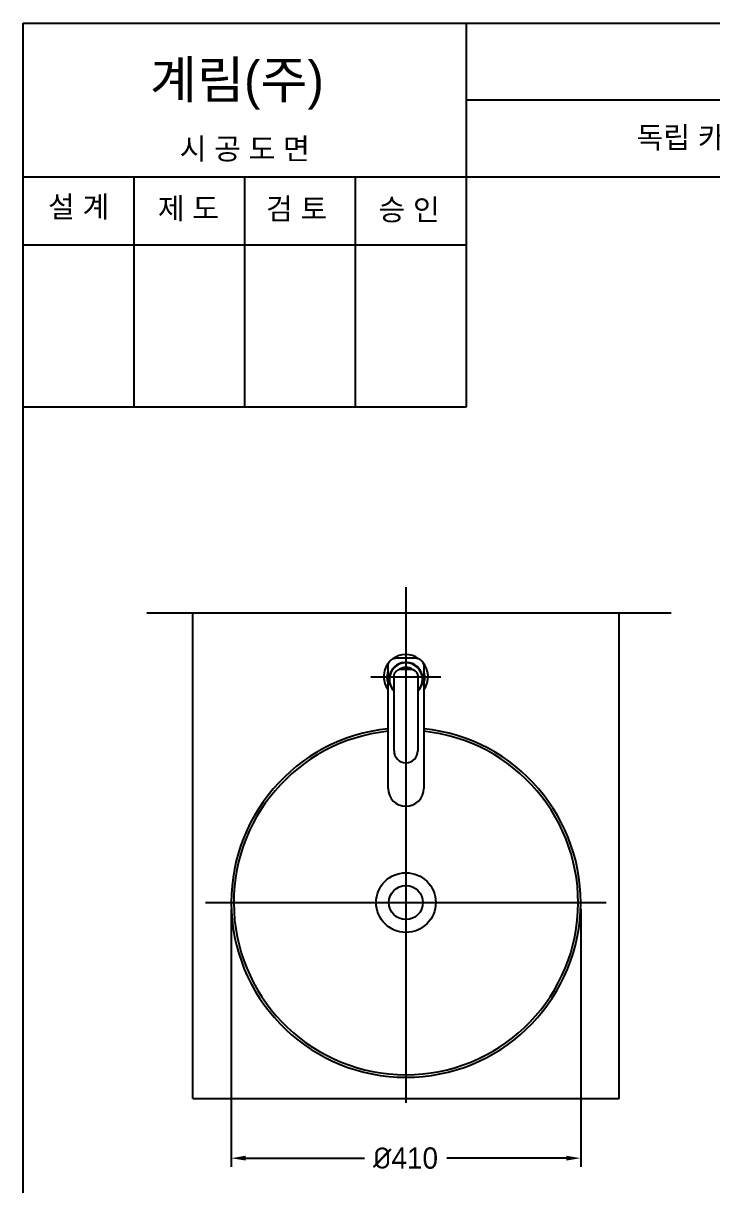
# Model space of a CAD drawing. Header units: millimetres. Extents: x 0 to 1800, y -67 to 2530.
# Drawn here: x 0 to 809, y 1166 to 2530 of the extents above; entities that cross this region are included whole.
import ezdxf
from ezdxf.enums import TextEntityAlignment as Align
from ezdxf.lldxf.tags import DXFTag

# ---------------------------------------------------------------- set-up
doc = ezdxf.new("R2010")
doc.units = ezdxf.units.MM
for name, color, linetype in [('TEXT', 7, 'Continuous'), ('내부선 및 부속', 4, 'Continuous'), ('도각라인', 255, 'Continuous'), ('외형선', 3, 'Continuous'), ('중심선', 1, 'DASHED'), ('치수선', 7, 'Continuous')]:
    doc.layers.add(name, color=color, linetype=linetype)
doc.styles.add('____', font='')
doc.styles.add('타이틀', font='H2GTRM.TTF', dxfattribs={"height": 25})
doc.styles.get('____').set_extended_font_data('굴림')
tags = doc.linetypes.add('DASHDOT', pattern=[70, 31, -13, 13, -13]).pattern_tags.tags
tags[10:11] = [DXFTag(74, 4), DXFTag(75, 0), DXFTag(340, '0'), DXFTag(46, 0.0), DXFTag(50, 0.0), DXFTag(44, 0.0), DXFTag(45, 0.0)]
tags[8:9] = [DXFTag(74, 4), DXFTag(75, 0), DXFTag(340, '0'), DXFTag(46, 0.0), DXFTag(50, 0.0), DXFTag(44, 0.0), DXFTag(45, 0.0)]
tags[6:7] = [DXFTag(74, 4), DXFTag(75, 0), DXFTag(340, '0'), DXFTag(46, 0.0), DXFTag(50, 0.0), DXFTag(44, 0.0), DXFTag(45, 0.0)]
tags[4:5] = [DXFTag(74, 4), DXFTag(75, 0), DXFTag(340, '0'), DXFTag(46, 0.0), DXFTag(50, 0.0), DXFTag(44, 0.0), DXFTag(45, 0.0)]
tags = doc.linetypes.add('DASHED', pattern=[25.72, 12.86, -12.86]).pattern_tags.tags
tags[6:7] = [DXFTag(74, 4), DXFTag(75, 0), DXFTag(340, '0'), DXFTag(46, 0.0), DXFTag(50, 0.0), DXFTag(44, 0.0), DXFTag(45, 0.0)]
tags[4:5] = [DXFTag(74, 4), DXFTag(75, 0), DXFTag(340, '0'), DXFTag(46, 0.0), DXFTag(50, 0.0), DXFTag(44, 0.0), DXFTag(45, 0.0)]
doc.dimstyles.new('MSADIM', dxfattribs={"dimtxt": 33, "dimasz": 17, "dimexe": 10, "dimexo": 7.5, "dimgap": 10, "dimtad": 0, "dimtih": 1, "dimtoh": 1, "dimdec": 0, "dimzin": 1, "dimdsep": 46, "dimtxsty": '____', "dimcen": 11.25, "dimadec": 0, "dimazin": 0, "dimtfac": 1, "dimtdec": 0, "dimtix": 1, "dimtmove": 0, "dimatfit": 3, "dimfxl": 1, "dimtolj": 1, "dimtzin": 1, "dimarcsym": 0})

# ---------------------------------------------------------------- blocks, each defined once
blk = doc.blocks.new('*D8')
at = {"layer": '치수선', "color": 0, "linetype": 'Continuous', "lineweight": -2, "transparency": 16777216}
for p, q in [((244, 1490.9), (244, 1188.5)), ((654, 1490.9), (654, 1188.5)), ((261, 1198.5), (400.2, 1198.5)), ((637, 1198.5), (496.9, 1198.5))]:
    blk.add_line(p, q, dxfattribs=at)
at = {"layer": '치수선', "color": 0, "linetype": 'Continuous', "transparency": 16777216}
for points in [[(261, 1201.4), (261, 1195.7), (244, 1198.5)], [(637, 1201.4), (637, 1195.7), (654, 1198.5)]]:
    blk.add_solid(points, dxfattribs=at)
at = {"layer": '치수선', "color": 0, "linetype": 'Continuous', "transparency": 16777216, "insert": (448.5, 1198.5), "char_height": 25, "attachment_point": 5, "style": '____'}
blk.add_mtext('\\A1;{\\fISOCPEUR|b0|i0|c0|p34;%%C}410', dxfattribs=at)

msp = doc.modelspace()

# ---------------------------------------------------------------- linework, layer by layer
at = {"layer": '내부선 및 부속', "linetype": 'Continuous'}
for p, q in [((428, 1632.4), (428, 1775.3)), ((438.1, 1785.4), (459.8, 1785.4)), ((470, 1775.3), (470, 1632.4)), ((435, 1762.5), (435, 1763.4)), ((435, 1750.4), (435, 1762.5)), ((444, 1772.4), (454, 1772.4)), ((463, 1763.4), (463, 1762.5)), ((463, 1762.5), (463, 1750.4)), ((435, 1676.4), (435, 1750.4)), ((463, 1750.4), (463, 1676.4))]:
    msp.add_line(p, q, dxfattribs=at)
for radius in [35, 20]:
    msp.add_circle((449, 1498.4), radius, dxfattribs=at)
for centre, radius, start, end in [((449, 1763.4), 26, 54.27, 126.6975), ((449, 1763.4), 26, 139.2469, 180), ((449, 1760.4), 19.8, 315, 180), ((449, 1760.4), 19.4, 316.35, 223.65), ((449, 1760.4), 13.9, 56.1206, 122.49), ((449, 1763.4), 22, 90, 91.1137), ((449, 1763.4), 22, 88.8863, 90), ((449, 1763.4), 26, 323.9044, 41.5631), ((449, 1763.4), 26, 180, 215.9212), ((449, 1763.4), 22, 162.6637, 196.8806), ((449, 1760.4), 19.8, 180, 225.0056), ((449, 1763.4), 22, 343.305, 17.3363), ((449, 1498.4), 202, 95.9673, 84.0327), ((449, 1676.4), 14, 180, 270), ((449, 1676.4), 14, 270, 0), ((449, 1632.4), 21, 180, 0)]:
    msp.add_arc(centre, radius, start, end, dxfattribs=at)
msp.add_ellipse((449, 1759.6), major_axis=(-16.1, 0), ratio=0.906308, start_param=4.462382, end_param=4.962396, dxfattribs=at)
for points, degree, knots in [([(428, 1775.3), (428, 1775.3), (428, 1775.3), (428, 1775.3), (428, 1775.3), (428, 1775.3), (428, 1775.4), (428, 1775.4), (428, 1775.6), (428, 1775.9), (428, 1776.1), (428, 1776.6), (428.1, 1776.9), (428.2, 1777.6), (428.3, 1777.9), (428.4, 1778.3), (428.4, 1778.4), (428.5, 1778.5), (428.5, 1778.6), (428.6, 1778.9), (428.7, 1779), (428.8, 1779.5), (429, 1779.8), (429.3, 1780.3), (429.5, 1780.6), (429.7, 1781), (429.8, 1781.2), (430, 1781.4), (430, 1781.5), (430.1, 1781.6), (430.2, 1781.6), (430.4, 1781.8), (430.5, 1782), (430.6, 1782.2), (430.7, 1782.2), (430.8, 1782.3), (430.9, 1782.4), (431.2, 1782.7), (431.4, 1782.9), (431.9, 1783.3), (432.2, 1783.5), (432.7, 1783.9), (433, 1784.1), (433.4, 1784.3), (433.6, 1784.4), (433.8, 1784.5), (433.9, 1784.5), (434, 1784.6), (434.1, 1784.6), (434.5, 1784.8), (434.8, 1784.9), (435.4, 1785.1), (435.8, 1785.2), (436.4, 1785.3), (436.7, 1785.3), (437.2, 1785.4), (437.4, 1785.4), (437.7, 1785.4), (437.7, 1785.4), (437.9, 1785.4), (437.9, 1785.4), (438, 1785.4), (438, 1785.4), (438.1, 1785.4), (438.1, 1785.4), (438.1, 1785.4), (438.1, 1785.4), (438.1, 1785.4)], 3, [0, 0, 0, 0, 0.000488, 0.000488, 0.000977, 0.001953, 0.003906, 0.007813, 0.015625, 0.03125, 0.0625, 0.0625, 0.125, 0.125, 0.1875, 0.1875, 0.203125, 0.203125, 0.21875, 0.21875, 0.25, 0.25, 0.3125, 0.3125, 0.375, 0.375, 0.40625, 0.40625, 0.421875, 0.421875, 0.4375, 0.4375, 0.46875, 0.46875, 0.484375, 0.484375, 0.5, 0.5, 0.5625, 0.5625, 0.625, 0.625, 0.6875, 0.6875, 0.71875, 0.71875, 0.734375, 0.734375, 0.75, 0.75, 0.8125, 0.8125, 0.875, 0.875, 0.9375, 0.9375, 0.96875, 0.96875, 0.984375, 0.984375, 0.992188, 0.996094, 0.998047, 0.999023, 0.999512, 0.999512, 1, 1, 1, 1]), ([(428, 1775.3), (428, 1775.3), (428, 1775.3), (428, 1775.3), (428, 1775.3), (428, 1775.3)], 3, [0, 0, 0, 0, 0.689084, 0.689084, 1, 1, 1, 1]), ([(459.8, 1785.4), (459.9, 1785.4), (459.9, 1785.4), (459.9, 1785.4), (459.9, 1785.4), (459.9, 1785.4), (459.9, 1785.4), (460, 1785.4), (460.1, 1785.4), (460.4, 1785.4), (460.7, 1785.4), (461.2, 1785.3), (461.5, 1785.3), (462.1, 1785.2), (462.5, 1785.1), (462.9, 1785), (462.9, 1784.9), (463.1, 1784.9), (463.2, 1784.9), (463.4, 1784.8), (463.6, 1784.7), (464, 1784.5), (464.3, 1784.4), (464.9, 1784.1), (465.2, 1783.9), (465.6, 1783.6), (465.7, 1783.5), (466, 1783.4), (466, 1783.3), (466.1, 1783.2), (466.2, 1783.2), (466.4, 1783), (466.5, 1782.9), (466.7, 1782.7), (466.8, 1782.7), (466.9, 1782.6), (467, 1782.5), (467.3, 1782.2), (467.5, 1782), (467.9, 1781.5), (468.1, 1781.2), (468.5, 1780.6), (468.6, 1780.4), (468.9, 1779.9), (468.9, 1779.8), (469, 1779.5), (469.1, 1779.5), (469.1, 1779.3), (469.2, 1779.2), (469.3, 1778.9), (469.4, 1778.5), (469.6, 1777.9), (469.7, 1777.6), (469.8, 1776.9), (469.9, 1776.6), (469.9, 1776.1), (469.9, 1775.9), (470, 1775.7), (470, 1775.6), (470, 1775.5), (470, 1775.4), (470, 1775.4), (470, 1775.3), (470, 1775.3), (470, 1775.3), (470, 1775.3), (470, 1775.3), (470, 1775.3)], 3, [0, 0, 0, 0, 0.000488, 0.000488, 0.000977, 0.001953, 0.003906, 0.007813, 0.015625, 0.03125, 0.0625, 0.0625, 0.125, 0.125, 0.1875, 0.1875, 0.203125, 0.203125, 0.21875, 0.21875, 0.25, 0.25, 0.3125, 0.3125, 0.375, 0.375, 0.40625, 0.40625, 0.421875, 0.421875, 0.4375, 0.4375, 0.46875, 0.46875, 0.484375, 0.484375, 0.5, 0.5, 0.5625, 0.5625, 0.625, 0.625, 0.6875, 0.6875, 0.71875, 0.71875, 0.734375, 0.734375, 0.75, 0.75, 0.8125, 0.8125, 0.875, 0.875, 0.9375, 0.9375, 0.96875, 0.96875, 0.984375, 0.984375, 0.992188, 0.996094, 0.998047, 0.999023, 0.999512, 0.999512, 1, 1, 1, 1]), ([(427.9, 1769.6), (427.7, 1769), (427.2, 1766.9), (427, 1764.9), (427, 1763.4)], 3, [0, 0, 0, 0, 0.314011, 1, 1, 1, 1]), ([(427.9, 1757.2), (427.6, 1758.1), (427, 1761.2), (427, 1763.4)], 2, [0, 0, 0, 0.313952, 1, 1, 1]), ([(435, 1763.4), (435, 1763.8), (435, 1764.2), (435.1, 1764.9), (435.1, 1765.2), (435.3, 1765.9), (435.4, 1766.2), (435.6, 1766.8), (435.8, 1767.1), (436, 1767.6), (436.1, 1767.9), (436.4, 1768.3), (436.6, 1768.6), (436.9, 1769), (437, 1769.1), (437.2, 1769.4), (437.3, 1769.5), (437.4, 1769.6), (437.5, 1769.6), (437.5, 1769.7), (437.6, 1769.7), (437.6, 1769.8), (437.6, 1769.8), (437.6, 1769.8), (437.6, 1769.8), (437.6, 1769.8), (437.6, 1769.8), (437.6, 1769.8), (437.6, 1769.8), (437.6, 1769.8), (437.8, 1770), (438, 1770.2), (438.5, 1770.6), (438.8, 1770.8), (439.3, 1771.1), (439.5, 1771.3), (440.1, 1771.5), (440.3, 1771.7), (440.9, 1771.9), (441.2, 1772), (441.7, 1772.1), (442, 1772.2), (442.6, 1772.3), (442.8, 1772.3), (443.4, 1772.4), (443.7, 1772.4), (444, 1772.4)], 3, [0, 0, 0, 0, 0.0625, 0.0625, 0.125, 0.125, 0.1875, 0.1875, 0.25, 0.25, 0.3125, 0.3125, 0.375, 0.375, 0.4375, 0.4375, 0.46875, 0.46875, 0.484375, 0.492187, 0.496094, 0.498047, 0.499023, 0.499512, 0.499756, 0.499878, 0.499939, 0.499969, 0.499969, 0.5, 0.5, 0.5625, 0.5625, 0.625, 0.625, 0.6875, 0.6875, 0.75, 0.75, 0.8125, 0.8125, 0.875, 0.875, 0.9375, 0.9375, 1, 1, 1, 1]), ([(454, 1772.4), (454, 1772.4), (454, 1772.4), (454.1, 1772.4), (454.1, 1772.4), (454.1, 1772.4), (454.2, 1772.4), (454.2, 1772.4), (454.3, 1772.4), (454.3, 1772.4), (454.4, 1772.4), (454.4, 1772.4), (454.5, 1772.4), (454.5, 1772.4), (454.6, 1772.4), (454.6, 1772.4), (454.7, 1772.4), (454.7, 1772.4), (454.7, 1772.4), (454.8, 1772.4), (454.8, 1772.4), (454.9, 1772.4), (454.9, 1772.4), (455, 1772.4), (455, 1772.3), (455.1, 1772.3), (455.1, 1772.3), (455.2, 1772.3), (455.2, 1772.3), (455.3, 1772.3), (455.3, 1772.3), (455.3, 1772.3), (455.4, 1772.3), (455.4, 1772.3), (455.5, 1772.3), (455.5, 1772.3), (455.6, 1772.3), (455.6, 1772.3), (455.7, 1772.2), (455.7, 1772.2), (455.8, 1772.2), (455.8, 1772.2), (455.9, 1772.2), (455.9, 1772.2), (455.9, 1772.2), (456, 1772.2), (456, 1772.2), (456.1, 1772.2), (456.1, 1772.1), (456.2, 1772.1), (456.2, 1772.1), (456.3, 1772.1), (456.3, 1772.1), (456.4, 1772.1), (456.4, 1772.1), (456.5, 1772.1), (456.5, 1772), (456.5, 1772), (456.6, 1772), (456.6, 1772), (456.7, 1772), (456.7, 1772), (456.8, 1772), (456.8, 1771.9), (456.9, 1771.9), (456.9, 1771.9), (457, 1771.9), (457, 1771.9), (457, 1771.9), (457.1, 1771.8), (457.1, 1771.8), (457.2, 1771.8), (457.2, 1771.8), (457.3, 1771.8), (457.3, 1771.8), (457.4, 1771.7), (457.4, 1771.7), (457.5, 1771.7), (457.5, 1771.7), (457.5, 1771.7), (457.6, 1771.6), (457.6, 1771.6), (457.7, 1771.6), (457.7, 1771.6), (457.8, 1771.6), (457.8, 1771.5), (457.9, 1771.5), (457.9, 1771.5), (457.9, 1771.5), (458, 1771.5), (458, 1771.4), (458.1, 1771.4), (458.1, 1771.4), (458.2, 1771.4), (458.2, 1771.4), (458.2, 1771.3), (458.3, 1771.3), (458.3, 1771.3), (458.4, 1771.3), (458.4, 1771.2), (458.5, 1771.2), (458.5, 1771.2), (458.5, 1771.2), (458.6, 1771.1), (458.6, 1771.1), (458.7, 1771.1), (458.7, 1771.1), (458.8, 1771), (458.8, 1771), (458.8, 1771), (458.9, 1770.9), (458.9, 1770.9), (459, 1770.9), (459, 1770.9), (459, 1770.8), (459.1, 1770.8), (459.1, 1770.8), (459.2, 1770.8), (459.2, 1770.7), (459.3, 1770.7), (459.3, 1770.7), (459.3, 1770.6), (459.4, 1770.6), (459.4, 1770.6), (459.5, 1770.5), (459.5, 1770.5), (459.5, 1770.5), (459.6, 1770.4), (459.6, 1770.4), (459.6, 1770.4), (459.7, 1770.4), (459.7, 1770.3), (459.8, 1770.3), (459.8, 1770.3), (459.8, 1770.2), (459.9, 1770.2), (459.9, 1770.2), (460, 1770.1), (460, 1770.1), (460, 1770.1), (460.1, 1770), (460.1, 1770), (460.1, 1770), (460.2, 1769.9), (460.2, 1769.9), (460.3, 1769.8), (460.3, 1769.8), (460.3, 1769.8), (460.4, 1769.7), (460.4, 1769.7), (460.4, 1769.7), (460.5, 1769.6), (460.5, 1769.6), (460.5, 1769.6), (460.6, 1769.5), (460.6, 1769.5), (460.7, 1769.4), (460.7, 1769.4), (460.7, 1769.4), (460.8, 1769.3), (460.8, 1769.3), (460.8, 1769.2), (460.9, 1769.2), (460.9, 1769.1), (460.9, 1769.1), (461, 1769), (461, 1769), (461.1, 1769), (461.1, 1768.9), (461.1, 1768.9), (461.2, 1768.8), (461.2, 1768.8), (461.2, 1768.7), (461.3, 1768.7), (461.3, 1768.6), (461.3, 1768.6), (461.4, 1768.5), (461.4, 1768.4), (461.5, 1768.4), (461.5, 1768.3), (461.5, 1768.3), (461.6, 1768.2), (461.6, 1768.2), (461.6, 1768.1), (461.7, 1768.1), (461.7, 1768), (461.7, 1767.9), (461.8, 1767.9), (461.8, 1767.8), (461.8, 1767.8), (461.9, 1767.7), (461.9, 1767.6), (461.9, 1767.6), (462, 1767.5), (462, 1767.4), (462, 1767.4), (462.1, 1767.3), (462.1, 1767.2), (462.1, 1767.2), (462.2, 1767.1), (462.2, 1767), (462.2, 1767), (462.3, 1766.9), (462.3, 1766.8), (462.3, 1766.7), (462.4, 1766.7), (462.4, 1766.6), (462.4, 1766.5), (462.4, 1766.5), (462.5, 1766.4), (462.5, 1766.3), (462.5, 1766.2), (462.5, 1766.1), (462.6, 1766.1), (462.6, 1766), (462.6, 1765.9), (462.6, 1765.8), (462.7, 1765.7), (462.7, 1765.7), (462.7, 1765.6), (462.7, 1765.5), (462.7, 1765.4), (462.8, 1765.3), (462.8, 1765.2), (462.8, 1765.2), (462.8, 1765.1), (462.8, 1765), (462.8, 1764.9), (462.9, 1764.8), (462.9, 1764.7), (462.9, 1764.6), (462.9, 1764.5), (462.9, 1764.4), (462.9, 1764.4), (462.9, 1764.3), (462.9, 1764.2), (462.9, 1764.1), (462.9, 1764), (463, 1763.9), (463, 1763.8), (463, 1763.7), (463, 1763.6), (463, 1763.5), (463, 1763.4), (463, 1763.4)], 3, [0, 0, 0, 0, 0.003129, 0.006261, 0.009395, 0.012531, 0.015671, 0.018812, 0.021957, 0.025104, 0.028253, 0.031405, 0.03456, 0.037717, 0.040878, 0.04404, 0.047206, 0.050374, 0.053544, 0.056718, 0.059894, 0.063073, 0.066255, 0.069439, 0.072627, 0.075817, 0.079009, 0.082205, 0.085404, 0.088605, 0.091809, 0.095016, 0.098226, 0.101439, 0.104654, 0.107873, 0.111094, 0.114319, 0.117546, 0.120777, 0.12401, 0.127246, 0.130486, 0.133728, 0.136973, 0.140221, 0.143473, 0.146727, 0.149985, 0.153245, 0.156509, 0.159776, 0.163045, 0.166318, 0.169595, 0.172874, 0.176156, 0.179442, 0.18273, 0.186022, 0.189317, 0.192616, 0.195917, 0.199222, 0.20253, 0.205841, 0.209156, 0.212474, 0.215795, 0.219119, 0.222447, 0.225778, 0.229112, 0.23245, 0.235791, 0.239135, 0.242483, 0.245834, 0.249189, 0.252547, 0.255908, 0.259273, 0.262641, 0.266013, 0.269388, 0.272767, 0.276149, 0.279534, 0.282923, 0.286316, 0.289712, 0.293112, 0.296515, 0.299922, 0.303332, 0.306746, 0.310163, 0.313584, 0.317009, 0.320437, 0.323869, 0.327304, 0.330743, 0.334186, 0.337632, 0.341082, 0.344536, 0.347994, 0.351455, 0.354919, 0.358388, 0.36186, 0.365336, 0.368816, 0.3723, 0.375787, 0.379278, 0.382773, 0.386271, 0.389774, 0.39328, 0.39679, 0.400304, 0.403821, 0.407343, 0.410868, 0.414398, 0.417931, 0.421468, 0.425009, 0.428554, 0.432102, 0.435655, 0.439211, 0.442772, 0.446336, 0.449905, 0.453477, 0.457054, 0.460634, 0.464218, 0.467806, 0.471399, 0.474995, 0.478595, 0.4822, 0.485808, 0.489421, 0.492983, 0.496582, 0.500218, 0.503891, 0.5076, 0.511346, 0.515129, 0.518949, 0.522805, 0.526699, 0.530629, 0.534596, 0.538599, 0.54264, 0.546717, 0.550832, 0.554983, 0.559171, 0.563396, 0.567658, 0.571956, 0.576292, 0.580665, 0.585074, 0.589521, 0.594004, 0.598525, 0.603082, 0.607676, 0.612308, 0.616976, 0.621681, 0.626424, 0.631203, 0.636019, 0.640873, 0.645763, 0.650691, 0.655655, 0.660657, 0.665695, 0.670771, 0.675884, 0.681034, 0.68622, 0.691444, 0.696705, 0.702003, 0.707339, 0.712711, 0.71812, 0.723567, 0.72905, 0.734571, 0.740129, 0.745724, 0.751356, 0.757025, 0.762732, 0.768475, 0.774256, 0.780074, 0.785928, 0.791821, 0.79775, 0.803716, 0.80972, 0.81576, 0.821838, 0.827953, 0.834106, 0.840295, 0.846522, 0.852785, 0.859086, 0.865424, 0.8718, 0.878212, 0.884662, 0.891149, 0.897673, 0.904234, 0.910833, 0.917468, 0.924141, 0.930851, 0.937599, 0.944383, 0.951205, 0.958064, 0.96496, 0.971894, 0.978865, 0.985872, 0.992918, 1, 1, 1, 1]), ([(471, 1763.4), (471, 1764.9), (470.8, 1766.9), (470.2, 1769), (470.1, 1769.6)], 3, [0, 0, 0, 0, 0.685989, 1, 1, 1, 1]), ([(471, 1763.4), (471, 1761.2), (470.3, 1758.1), (470.1, 1757.2)], 2, [0, 0, 0, 0.68593, 1, 1, 1])]:
    msp.add_open_spline(points, degree=degree, knots=knots, dxfattribs=at)
for points, degree in [([(428, 1776.2), (428, 1776.1), (428, 1776.1)], 2), ([(428, 1775.3), (428, 1775.3), (428, 1775.3), (428, 1775.3)], 3), ([(438.1, 1785.4), (438.1, 1785.4), (438.1, 1785.4), (438.1, 1785.4)], 3)]:
    msp.add_open_spline(points, degree=degree, dxfattribs=at)
at = {"layer": '도각라인', "color": 7}
for p, q in [((0, 0), (0, 2530)), ((0, 2530), (1800, 2530)), ((520, 2080), (520, 2530)), ((520, 2440), (1800, 2440)), ((0, 2350), (1800, 2350)), ((130, 2080), (130, 2350)), ((260, 2080), (260, 2350)), ((390, 2080), (390, 2350)), ((0, 2270), (520, 2270)), ((0, 2080), (520, 2080))]:
    msp.add_line(p, q, dxfattribs=at)
at = {"layer": '외형선', "linetype": 'Continuous'}
for p, q in [((144.9, 1838.4), (760.1, 1838.4)), ((199, 1268.4), (199, 1838.4)), ((699, 1268.4), (699, 1838.4)), ((199, 1268.4), (699, 1268.4))]:
    msp.add_line(p, q, dxfattribs=at)
msp.add_arc((449, 1498.4), 205, 95.8796, 84.1204, dxfattribs=at)
at = {"layer": '중심선', "linetype": 'DASHDOT'}
for p, q in [((449, 1868.4), (449, 1263.4)), ((408, 1763.4), (490, 1763.4)), ((214, 1498.4), (684, 1498.4))]:
    msp.add_line(p, q, dxfattribs=at)

# ---------------------------------------------------------------- texts
at = {"layer": 'TEXT', "style": '타이틀'}
msp.add_text('계림(주)', height=44, dxfattribs=at).set_placement((148.7, 2441.8))
for s, p in [('독립 카운터용 원형 세면기', (905.8, 2396)), ('시 공 도 면', (259.9, 2382.7)), ('설 계', (65, 2314.6)), ('제 도', (193.8, 2312.9)), ('검 토', (320.8, 2312.3)), ('승 인', (452.7, 2311.4))]:
    msp.add_text(s, height=25, dxfattribs=at).set_placement(p, align=Align.MIDDLE_CENTER)

# ---------------------------------------------------------------- dimensions: what is measured, and where the dimension line sits
at = {"layer": '치수선', "linetype": 'Continuous'}
dim = msp.add_linear_dim(base=(654, 1198.5), p1=(244, 1498.4), p2=(654, 1498.4), text='{\\fISOCPEUR|b0|i0|c0|p34;%%C}410', dimstyle='MSADIM', override={"dimtxt": 25}, dxfattribs=at)
dim.commit()
dim.dimension.update_dxf_attribs({"geometry": '*D8', "text_midpoint": (448.5, 1198.5), "dimtype": 160})

doc.saveas('drawing.dxf')
